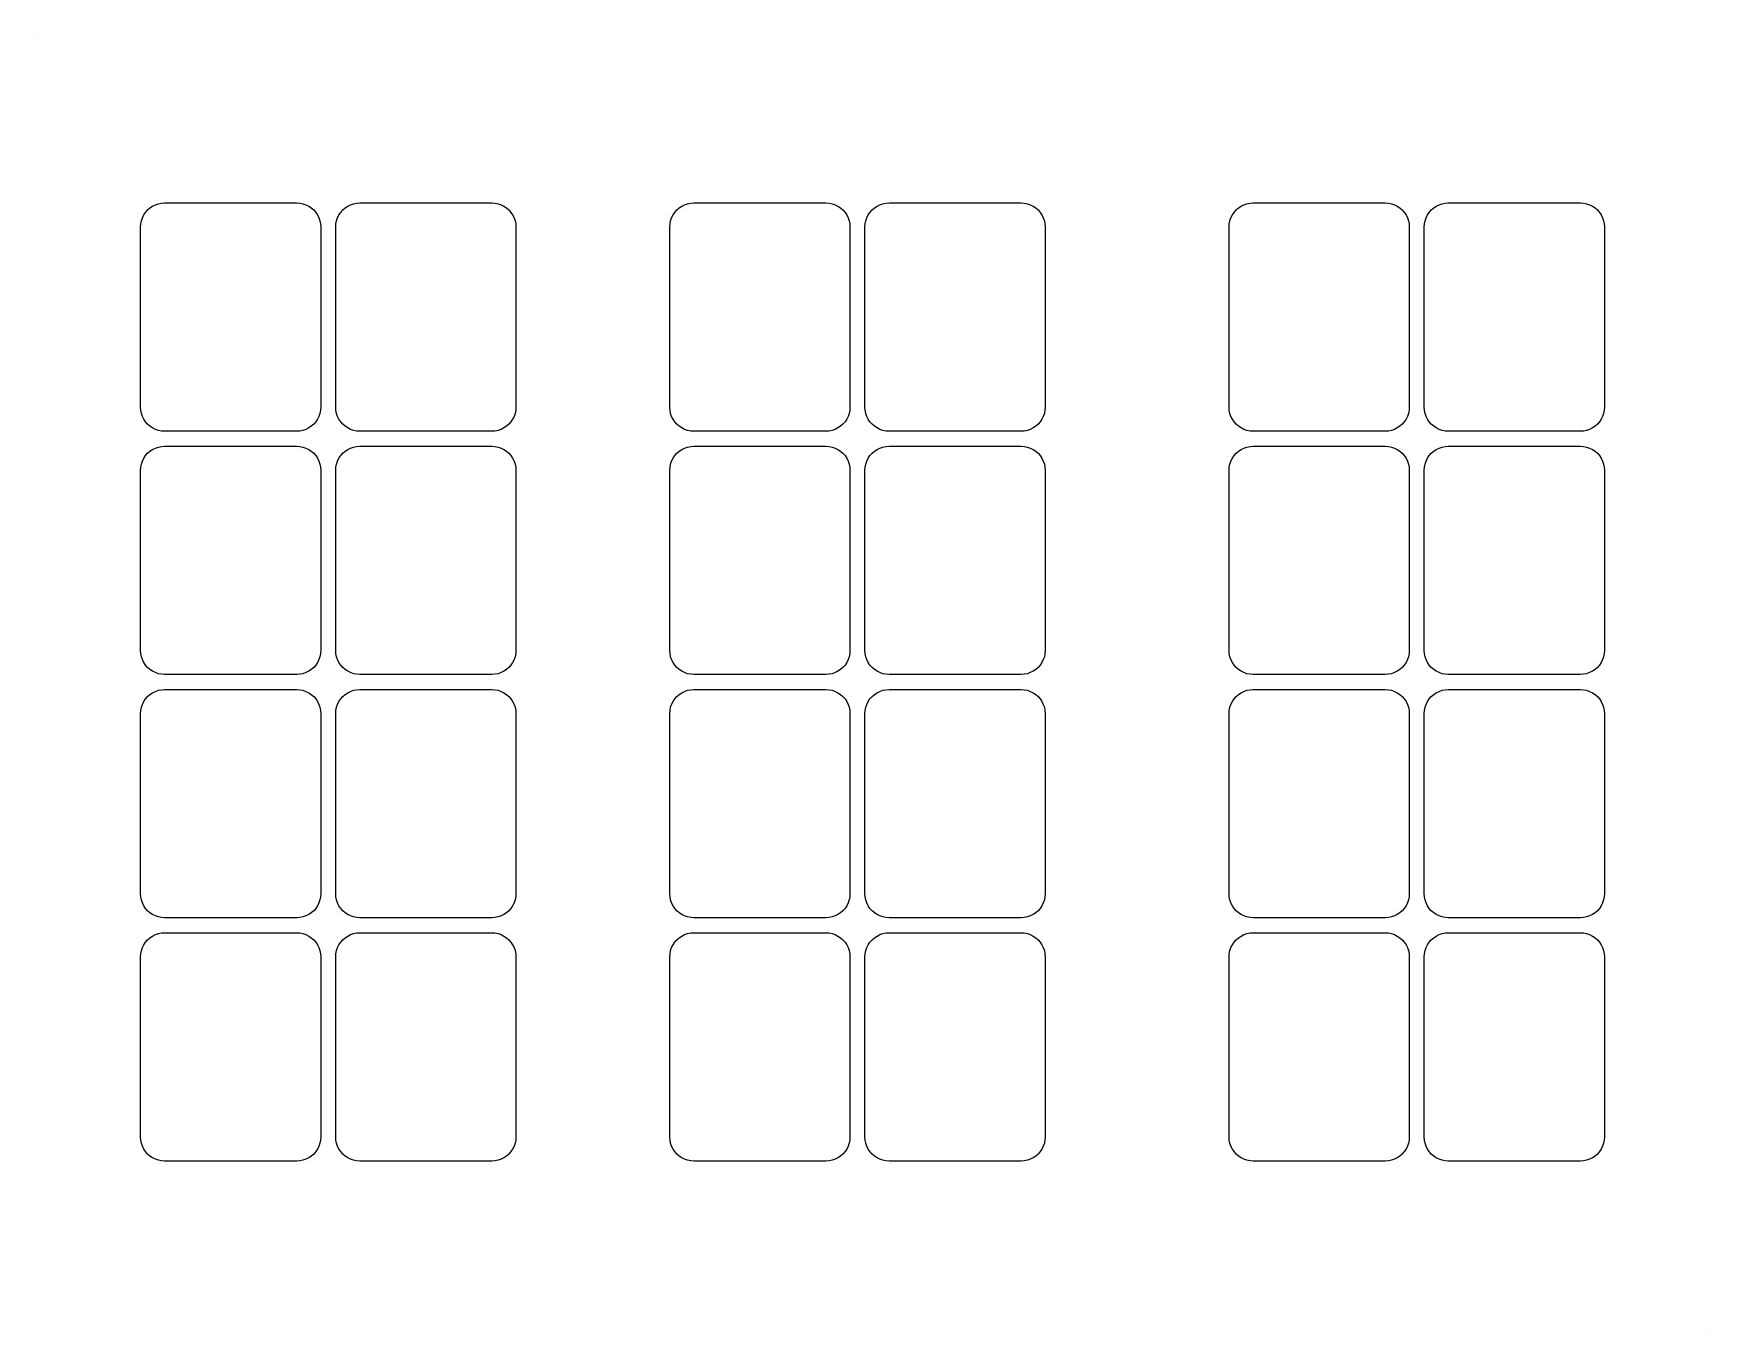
# Model space of a CAD drawing. Extents: x 0 to 279, y 0 to 216.
import ezdxf

# ---------------------------------------------------------------- set-up
doc = ezdxf.new("R2010")
doc.units = 0
doc.layers.add('ANCHOR', color=7, linetype='CONTINUOUS')
doc.layers.add('CUT', color=1, linetype='CONTINUOUS')

msp = doc.modelspace()

# ---------------------------------------------------------------- linework, layer by layer
at = {"layer": 'ANCHOR'}
for points in [[(0, 215.9), (0.01, 215.9), (0.01, 215.89), (0, 215.89)], [(279.39, 0.01), (279.4, 0.01), (279.4, 0), (279.39, 0)]]:
    msp.add_lwpolyline(points, close=True, dxfattribs=at)
at = {"layer": 'CUT'}
for points in [[(43.816, 187.7), (44.3381, 187.6658), (44.8513, 187.5637), (45.3467, 187.3955), (45.816, 187.1641), (46.251, 186.8734), (46.6444, 186.5284), (46.9894, 186.135), (47.2801, 185.7), (47.5115, 185.2307), (47.6797, 184.7353), (47.7818, 184.2221), (47.816, 183.7), (47.816, 153.7), (47.7818, 153.1779), (47.6797, 152.6647), (47.5115, 152.1693), (47.2801, 151.7), (46.9894, 151.265), (46.6444, 150.8716), (46.251, 150.5266), (45.816, 150.2359), (45.3467, 150.0045), (44.8513, 149.8363), (44.3381, 149.7342), (43.816, 149.7), (21.816, 149.7), (21.2939, 149.7342), (20.7807, 149.8363), (20.2853, 150.0045), (19.816, 150.2359), (19.381, 150.5266), (18.9876, 150.8716), (18.6426, 151.265), (18.3519, 151.7), (18.1205, 152.1693), (17.9523, 152.6647), (17.8502, 153.1779), (17.816, 153.7), (17.816, 183.7), (17.8502, 184.2221), (17.9523, 184.7353), (18.1205, 185.2307), (18.3519, 185.7), (18.6426, 186.135), (18.9876, 186.5284), (19.381, 186.8734), (19.816, 187.1641), (20.2853, 187.3955), (20.7807, 187.5637), (21.2939, 187.6658), (21.816, 187.7)], [(76.316, 187.7), (76.8381, 187.6658), (77.3513, 187.5637), (77.8467, 187.3955), (78.316, 187.1641), (78.751, 186.8734), (79.1444, 186.5284), (79.4894, 186.135), (79.7801, 185.7), (80.0115, 185.2307), (80.1797, 184.7353), (80.2818, 184.2221), (80.316, 183.7), (80.316, 153.7), (80.2818, 153.1779), (80.1797, 152.6647), (80.0115, 152.1693), (79.7801, 151.7), (79.4894, 151.265), (79.1444, 150.8716), (78.751, 150.5266), (78.316, 150.2359), (77.8467, 150.0045), (77.3513, 149.8363), (76.8381, 149.7342), (76.316, 149.7), (54.316, 149.7), (53.7939, 149.7342), (53.2807, 149.8363), (52.7853, 150.0045), (52.316, 150.2359), (51.881, 150.5266), (51.4876, 150.8716), (51.1426, 151.265), (50.8519, 151.7), (50.6205, 152.1693), (50.4523, 152.6647), (50.3502, 153.1779), (50.316, 153.7), (50.316, 183.7), (50.3502, 184.2221), (50.4523, 184.7353), (50.6205, 185.2307), (50.8519, 185.7), (51.1426, 186.135), (51.4876, 186.5284), (51.881, 186.8734), (52.316, 187.1641), (52.7853, 187.3955), (53.2807, 187.5637), (53.7939, 187.6658), (54.316, 187.7)], [(131.951, 187.7), (132.4731, 187.6658), (132.9863, 187.5637), (133.4817, 187.3955), (133.951, 187.1641), (134.386, 186.8734), (134.7794, 186.5284), (135.1244, 186.135), (135.4151, 185.7), (135.6465, 185.2307), (135.8147, 184.7353), (135.9168, 184.2221), (135.951, 183.7), (135.951, 153.7), (135.9168, 153.1779), (135.8147, 152.6647), (135.6465, 152.1693), (135.4151, 151.7), (135.1244, 151.265), (134.7794, 150.8716), (134.386, 150.5266), (133.951, 150.2359), (133.4817, 150.0045), (132.9863, 149.8363), (132.4731, 149.7342), (131.951, 149.7), (109.951, 149.7), (109.4289, 149.7342), (108.9157, 149.8363), (108.4203, 150.0045), (107.951, 150.2359), (107.516, 150.5266), (107.1226, 150.8716), (106.7776, 151.265), (106.4869, 151.7), (106.2555, 152.1693), (106.0873, 152.6647), (105.9852, 153.1779), (105.951, 153.7), (105.951, 183.7), (105.9852, 184.2221), (106.0873, 184.7353), (106.2555, 185.2307), (106.4869, 185.7), (106.7776, 186.135), (107.1226, 186.5284), (107.516, 186.8734), (107.951, 187.1641), (108.4203, 187.3955), (108.9157, 187.5637), (109.4289, 187.6658), (109.951, 187.7)], [(164.451, 187.7), (164.9731, 187.6658), (165.4863, 187.5637), (165.9817, 187.3955), (166.451, 187.1641), (166.886, 186.8734), (167.2794, 186.5284), (167.6244, 186.135), (167.9151, 185.7), (168.1465, 185.2307), (168.3147, 184.7353), (168.4168, 184.2221), (168.451, 183.7), (168.451, 153.7), (168.4168, 153.1779), (168.3147, 152.6647), (168.1465, 152.1693), (167.9151, 151.7), (167.6244, 151.265), (167.2794, 150.8716), (166.886, 150.5266), (166.451, 150.2359), (165.9817, 150.0045), (165.4863, 149.8363), (164.9731, 149.7342), (164.451, 149.7), (142.451, 149.7), (141.9289, 149.7342), (141.4157, 149.8363), (140.9203, 150.0045), (140.451, 150.2359), (140.016, 150.5266), (139.6226, 150.8716), (139.2776, 151.265), (138.9869, 151.7), (138.7555, 152.1693), (138.5873, 152.6647), (138.4852, 153.1779), (138.451, 153.7), (138.451, 183.7), (138.4852, 184.2221), (138.5873, 184.7353), (138.7555, 185.2307), (138.9869, 185.7), (139.2776, 186.135), (139.6226, 186.5284), (140.016, 186.8734), (140.451, 187.1641), (140.9203, 187.3955), (141.4157, 187.5637), (141.9289, 187.6658), (142.451, 187.7)], [(225.084, 187.7), (225.6061, 187.6658), (226.1193, 187.5637), (226.6147, 187.3955), (227.084, 187.1641), (227.519, 186.8734), (227.9124, 186.5284), (228.2574, 186.135), (228.5481, 185.7), (228.7795, 185.2307), (228.9477, 184.7353), (229.0498, 184.2221), (229.084, 183.7), (229.084, 153.7), (229.0498, 153.1779), (228.9477, 152.6647), (228.7795, 152.1693), (228.5481, 151.7), (228.2574, 151.265), (227.9124, 150.8716), (227.519, 150.5266), (227.084, 150.2359), (226.6147, 150.0045), (226.1193, 149.8363), (225.6061, 149.7342), (225.084, 149.7), (203.084, 149.7), (202.5619, 149.7342), (202.0487, 149.8363), (201.5533, 150.0045), (201.084, 150.2359), (200.649, 150.5266), (200.2556, 150.8716), (199.9106, 151.265), (199.6199, 151.7), (199.3885, 152.1693), (199.2203, 152.6647), (199.1182, 153.1779), (199.084, 153.7), (199.084, 183.7), (199.1182, 184.2221), (199.2203, 184.7353), (199.3885, 185.2307), (199.6199, 185.7), (199.9106, 186.135), (200.2556, 186.5284), (200.649, 186.8734), (201.084, 187.1641), (201.5533, 187.3955), (202.0487, 187.5637), (202.5619, 187.6658), (203.084, 187.7)], [(257.584, 187.7), (258.1061, 187.6658), (258.6193, 187.5637), (259.1147, 187.3955), (259.584, 187.1641), (260.019, 186.8734), (260.4124, 186.5284), (260.7574, 186.135), (261.0481, 185.7), (261.2795, 185.2307), (261.4477, 184.7353), (261.5498, 184.2221), (261.584, 183.7), (261.584, 153.7), (261.5498, 153.1779), (261.4477, 152.6647), (261.2795, 152.1693), (261.0481, 151.7), (260.7574, 151.265), (260.4124, 150.8716), (260.019, 150.5266), (259.584, 150.2359), (259.1147, 150.0045), (258.6193, 149.8363), (258.1061, 149.7342), (257.584, 149.7), (235.584, 149.7), (235.0619, 149.7342), (234.5487, 149.8363), (234.0533, 150.0045), (233.584, 150.2359), (233.149, 150.5266), (232.7556, 150.8716), (232.4106, 151.265), (232.1199, 151.7), (231.8885, 152.1693), (231.7203, 152.6647), (231.6182, 153.1779), (231.584, 153.7), (231.584, 183.7), (231.6182, 184.2221), (231.7203, 184.7353), (231.8885, 185.2307), (232.1199, 185.7), (232.4106, 186.135), (232.7556, 186.5284), (233.149, 186.8734), (233.584, 187.1641), (234.0533, 187.3955), (234.5487, 187.5637), (235.0619, 187.6658), (235.584, 187.7)], [(43.816, 147.2), (44.3381, 147.1658), (44.8513, 147.0637), (45.3467, 146.8955), (45.816, 146.6641), (46.251, 146.3734), (46.6444, 146.0284), (46.9894, 145.635), (47.2801, 145.2), (47.5115, 144.7307), (47.6797, 144.2353), (47.7818, 143.7221), (47.816, 143.2), (47.816, 113.2), (47.7818, 112.6779), (47.6797, 112.1647), (47.5115, 111.6693), (47.2801, 111.2), (46.9894, 110.765), (46.6444, 110.3716), (46.251, 110.0266), (45.816, 109.7359), (45.3467, 109.5045), (44.8513, 109.3363), (44.3381, 109.2342), (43.816, 109.2), (21.816, 109.2), (21.2939, 109.2342), (20.7807, 109.3363), (20.2853, 109.5045), (19.816, 109.7359), (19.381, 110.0266), (18.9876, 110.3716), (18.6426, 110.765), (18.3519, 111.2), (18.1205, 111.6693), (17.9523, 112.1647), (17.8502, 112.6779), (17.816, 113.2), (17.816, 143.2), (17.8502, 143.7221), (17.9523, 144.2353), (18.1205, 144.7307), (18.3519, 145.2), (18.6426, 145.635), (18.9876, 146.0284), (19.381, 146.3734), (19.816, 146.6641), (20.2853, 146.8955), (20.7807, 147.0637), (21.2939, 147.1658), (21.816, 147.2)], [(76.316, 147.2), (76.8381, 147.1658), (77.3513, 147.0637), (77.8467, 146.8955), (78.316, 146.6641), (78.751, 146.3734), (79.1444, 146.0284), (79.4894, 145.635), (79.7801, 145.2), (80.0115, 144.7307), (80.1797, 144.2353), (80.2818, 143.7221), (80.316, 143.2), (80.316, 113.2), (80.2818, 112.6779), (80.1797, 112.1647), (80.0115, 111.6693), (79.7801, 111.2), (79.4894, 110.765), (79.1444, 110.3716), (78.751, 110.0266), (78.316, 109.7359), (77.8467, 109.5045), (77.3513, 109.3363), (76.8381, 109.2342), (76.316, 109.2), (54.316, 109.2), (53.7939, 109.2342), (53.2807, 109.3363), (52.7853, 109.5045), (52.316, 109.7359), (51.881, 110.0266), (51.4876, 110.3716), (51.1426, 110.765), (50.8519, 111.2), (50.6205, 111.6693), (50.4523, 112.1647), (50.3502, 112.6779), (50.316, 113.2), (50.316, 143.2), (50.3502, 143.7221), (50.4523, 144.2353), (50.6205, 144.7307), (50.8519, 145.2), (51.1426, 145.635), (51.4876, 146.0284), (51.881, 146.3734), (52.316, 146.6641), (52.7853, 146.8955), (53.2807, 147.0637), (53.7939, 147.1658), (54.316, 147.2)], [(131.951, 147.2), (132.4731, 147.1658), (132.9863, 147.0637), (133.4817, 146.8955), (133.951, 146.6641), (134.386, 146.3734), (134.7794, 146.0284), (135.1244, 145.635), (135.4151, 145.2), (135.6465, 144.7307), (135.8147, 144.2353), (135.9168, 143.7221), (135.951, 143.2), (135.951, 113.2), (135.9168, 112.6779), (135.8147, 112.1647), (135.6465, 111.6693), (135.4151, 111.2), (135.1244, 110.765), (134.7794, 110.3716), (134.386, 110.0266), (133.951, 109.7359), (133.4817, 109.5045), (132.9863, 109.3363), (132.4731, 109.2342), (131.951, 109.2), (109.951, 109.2), (109.4289, 109.2342), (108.9157, 109.3363), (108.4203, 109.5045), (107.951, 109.7359), (107.516, 110.0266), (107.1226, 110.3716), (106.7776, 110.765), (106.4869, 111.2), (106.2555, 111.6693), (106.0873, 112.1647), (105.9852, 112.6779), (105.951, 113.2), (105.951, 143.2), (105.9852, 143.7221), (106.0873, 144.2353), (106.2555, 144.7307), (106.4869, 145.2), (106.7776, 145.635), (107.1226, 146.0284), (107.516, 146.3734), (107.951, 146.6641), (108.4203, 146.8955), (108.9157, 147.0637), (109.4289, 147.1658), (109.951, 147.2)], [(164.451, 147.2), (164.9731, 147.1658), (165.4863, 147.0637), (165.9817, 146.8955), (166.451, 146.6641), (166.886, 146.3734), (167.2794, 146.0284), (167.6244, 145.635), (167.9151, 145.2), (168.1465, 144.7307), (168.3147, 144.2353), (168.4168, 143.7221), (168.451, 143.2), (168.451, 113.2), (168.4168, 112.6779), (168.3147, 112.1647), (168.1465, 111.6693), (167.9151, 111.2), (167.6244, 110.765), (167.2794, 110.3716), (166.886, 110.0266), (166.451, 109.7359), (165.9817, 109.5045), (165.4863, 109.3363), (164.9731, 109.2342), (164.451, 109.2), (142.451, 109.2), (141.9289, 109.2342), (141.4157, 109.3363), (140.9203, 109.5045), (140.451, 109.7359), (140.016, 110.0266), (139.6226, 110.3716), (139.2776, 110.765), (138.9869, 111.2), (138.7555, 111.6693), (138.5873, 112.1647), (138.4852, 112.6779), (138.451, 113.2), (138.451, 143.2), (138.4852, 143.7221), (138.5873, 144.2353), (138.7555, 144.7307), (138.9869, 145.2), (139.2776, 145.635), (139.6226, 146.0284), (140.016, 146.3734), (140.451, 146.6641), (140.9203, 146.8955), (141.4157, 147.0637), (141.9289, 147.1658), (142.451, 147.2)], [(225.084, 147.2), (225.6061, 147.1658), (226.1193, 147.0637), (226.6147, 146.8955), (227.084, 146.6641), (227.519, 146.3734), (227.9124, 146.0284), (228.2574, 145.635), (228.5481, 145.2), (228.7795, 144.7307), (228.9477, 144.2353), (229.0498, 143.7221), (229.084, 143.2), (229.084, 113.2), (229.0498, 112.6779), (228.9477, 112.1647), (228.7795, 111.6693), (228.5481, 111.2), (228.2574, 110.765), (227.9124, 110.3716), (227.519, 110.0266), (227.084, 109.7359), (226.6147, 109.5045), (226.1193, 109.3363), (225.6061, 109.2342), (225.084, 109.2), (203.084, 109.2), (202.5619, 109.2342), (202.0487, 109.3363), (201.5533, 109.5045), (201.084, 109.7359), (200.649, 110.0266), (200.2556, 110.3716), (199.9106, 110.765), (199.6199, 111.2), (199.3885, 111.6693), (199.2203, 112.1647), (199.1182, 112.6779), (199.084, 113.2), (199.084, 143.2), (199.1182, 143.7221), (199.2203, 144.2353), (199.3885, 144.7307), (199.6199, 145.2), (199.9106, 145.635), (200.2556, 146.0284), (200.649, 146.3734), (201.084, 146.6641), (201.5533, 146.8955), (202.0487, 147.0637), (202.5619, 147.1658), (203.084, 147.2)], [(257.584, 147.2), (258.1061, 147.1658), (258.6193, 147.0637), (259.1147, 146.8955), (259.584, 146.6641), (260.019, 146.3734), (260.4124, 146.0284), (260.7574, 145.635), (261.0481, 145.2), (261.2795, 144.7307), (261.4477, 144.2353), (261.5498, 143.7221), (261.584, 143.2), (261.584, 113.2), (261.5498, 112.6779), (261.4477, 112.1647), (261.2795, 111.6693), (261.0481, 111.2), (260.7574, 110.765), (260.4124, 110.3716), (260.019, 110.0266), (259.584, 109.7359), (259.1147, 109.5045), (258.6193, 109.3363), (258.1061, 109.2342), (257.584, 109.2), (235.584, 109.2), (235.0619, 109.2342), (234.5487, 109.3363), (234.0533, 109.5045), (233.584, 109.7359), (233.149, 110.0266), (232.7556, 110.3716), (232.4106, 110.765), (232.1199, 111.2), (231.8885, 111.6693), (231.7203, 112.1647), (231.6182, 112.6779), (231.584, 113.2), (231.584, 143.2), (231.6182, 143.7221), (231.7203, 144.2353), (231.8885, 144.7307), (232.1199, 145.2), (232.4106, 145.635), (232.7556, 146.0284), (233.149, 146.3734), (233.584, 146.6641), (234.0533, 146.8955), (234.5487, 147.0637), (235.0619, 147.1658), (235.584, 147.2)], [(43.816, 106.7), (44.3381, 106.6658), (44.8513, 106.5637), (45.3467, 106.3955), (45.816, 106.1641), (46.251, 105.8734), (46.6444, 105.5284), (46.9894, 105.135), (47.2801, 104.7), (47.5115, 104.2307), (47.6797, 103.7353), (47.7818, 103.2221), (47.816, 102.7), (47.816, 72.7), (47.7818, 72.1779), (47.6797, 71.6647), (47.5115, 71.1693), (47.2801, 70.7), (46.9894, 70.265), (46.6444, 69.8716), (46.251, 69.5266), (45.816, 69.2359), (45.3467, 69.0045), (44.8513, 68.8363), (44.3381, 68.7342), (43.816, 68.7), (21.816, 68.7), (21.2939, 68.7342), (20.7807, 68.8363), (20.2853, 69.0045), (19.816, 69.2359), (19.381, 69.5266), (18.9876, 69.8716), (18.6426, 70.265), (18.3519, 70.7), (18.1205, 71.1693), (17.9523, 71.6647), (17.8502, 72.1779), (17.816, 72.7), (17.816, 102.7), (17.8502, 103.2221), (17.9523, 103.7353), (18.1205, 104.2307), (18.3519, 104.7), (18.6426, 105.135), (18.9876, 105.5284), (19.381, 105.8734), (19.816, 106.1641), (20.2853, 106.3955), (20.7807, 106.5637), (21.2939, 106.6658), (21.816, 106.7)], [(76.316, 106.7), (76.8381, 106.6658), (77.3513, 106.5637), (77.8467, 106.3955), (78.316, 106.1641), (78.751, 105.8734), (79.1444, 105.5284), (79.4894, 105.135), (79.7801, 104.7), (80.0115, 104.2307), (80.1797, 103.7353), (80.2818, 103.2221), (80.316, 102.7), (80.316, 72.7), (80.2818, 72.1779), (80.1797, 71.6647), (80.0115, 71.1693), (79.7801, 70.7), (79.4894, 70.265), (79.1444, 69.8716), (78.751, 69.5266), (78.316, 69.2359), (77.8467, 69.0045), (77.3513, 68.8363), (76.8381, 68.7342), (76.316, 68.7), (54.316, 68.7), (53.7939, 68.7342), (53.2807, 68.8363), (52.7853, 69.0045), (52.316, 69.2359), (51.881, 69.5266), (51.4876, 69.8716), (51.1426, 70.265), (50.8519, 70.7), (50.6205, 71.1693), (50.4523, 71.6647), (50.3502, 72.1779), (50.316, 72.7), (50.316, 102.7), (50.3502, 103.2221), (50.4523, 103.7353), (50.6205, 104.2307), (50.8519, 104.7), (51.1426, 105.135), (51.4876, 105.5284), (51.881, 105.8734), (52.316, 106.1641), (52.7853, 106.3955), (53.2807, 106.5637), (53.7939, 106.6658), (54.316, 106.7)], [(131.951, 106.7), (132.4731, 106.6658), (132.9863, 106.5637), (133.4817, 106.3955), (133.951, 106.1641), (134.386, 105.8734), (134.7794, 105.5284), (135.1244, 105.135), (135.4151, 104.7), (135.6465, 104.2307), (135.8147, 103.7353), (135.9168, 103.2221), (135.951, 102.7), (135.951, 72.7), (135.9168, 72.1779), (135.8147, 71.6647), (135.6465, 71.1693), (135.4151, 70.7), (135.1244, 70.265), (134.7794, 69.8716), (134.386, 69.5266), (133.951, 69.2359), (133.4817, 69.0045), (132.9863, 68.8363), (132.4731, 68.7342), (131.951, 68.7), (109.951, 68.7), (109.4289, 68.7342), (108.9157, 68.8363), (108.4203, 69.0045), (107.951, 69.2359), (107.516, 69.5266), (107.1226, 69.8716), (106.7776, 70.265), (106.4869, 70.7), (106.2555, 71.1693), (106.0873, 71.6647), (105.9852, 72.1779), (105.951, 72.7), (105.951, 102.7), (105.9852, 103.2221), (106.0873, 103.7353), (106.2555, 104.2307), (106.4869, 104.7), (106.7776, 105.135), (107.1226, 105.5284), (107.516, 105.8734), (107.951, 106.1641), (108.4203, 106.3955), (108.9157, 106.5637), (109.4289, 106.6658), (109.951, 106.7)], [(164.451, 106.7), (164.9731, 106.6658), (165.4863, 106.5637), (165.9817, 106.3955), (166.451, 106.1641), (166.886, 105.8734), (167.2794, 105.5284), (167.6244, 105.135), (167.9151, 104.7), (168.1465, 104.2307), (168.3147, 103.7353), (168.4168, 103.2221), (168.451, 102.7), (168.451, 72.7), (168.4168, 72.1779), (168.3147, 71.6647), (168.1465, 71.1693), (167.9151, 70.7), (167.6244, 70.265), (167.2794, 69.8716), (166.886, 69.5266), (166.451, 69.2359), (165.9817, 69.0045), (165.4863, 68.8363), (164.9731, 68.7342), (164.451, 68.7), (142.451, 68.7), (141.9289, 68.7342), (141.4157, 68.8363), (140.9203, 69.0045), (140.451, 69.2359), (140.016, 69.5266), (139.6226, 69.8716), (139.2776, 70.265), (138.9869, 70.7), (138.7555, 71.1693), (138.5873, 71.6647), (138.4852, 72.1779), (138.451, 72.7), (138.451, 102.7), (138.4852, 103.2221), (138.5873, 103.7353), (138.7555, 104.2307), (138.9869, 104.7), (139.2776, 105.135), (139.6226, 105.5284), (140.016, 105.8734), (140.451, 106.1641), (140.9203, 106.3955), (141.4157, 106.5637), (141.9289, 106.6658), (142.451, 106.7)], [(225.084, 106.7), (225.6061, 106.6658), (226.1193, 106.5637), (226.6147, 106.3955), (227.084, 106.1641), (227.519, 105.8734), (227.9124, 105.5284), (228.2574, 105.135), (228.5481, 104.7), (228.7795, 104.2307), (228.9477, 103.7353), (229.0498, 103.2221), (229.084, 102.7), (229.084, 72.7), (229.0498, 72.1779), (228.9477, 71.6647), (228.7795, 71.1693), (228.5481, 70.7), (228.2574, 70.265), (227.9124, 69.8716), (227.519, 69.5266), (227.084, 69.2359), (226.6147, 69.0045), (226.1193, 68.8363), (225.6061, 68.7342), (225.084, 68.7), (203.084, 68.7), (202.5619, 68.7342), (202.0487, 68.8363), (201.5533, 69.0045), (201.084, 69.2359), (200.649, 69.5266), (200.2556, 69.8716), (199.9106, 70.265), (199.6199, 70.7), (199.3885, 71.1693), (199.2203, 71.6647), (199.1182, 72.1779), (199.084, 72.7), (199.084, 102.7), (199.1182, 103.2221), (199.2203, 103.7353), (199.3885, 104.2307), (199.6199, 104.7), (199.9106, 105.135), (200.2556, 105.5284), (200.649, 105.8734), (201.084, 106.1641), (201.5533, 106.3955), (202.0487, 106.5637), (202.5619, 106.6658), (203.084, 106.7)], [(257.584, 106.7), (258.1061, 106.6658), (258.6193, 106.5637), (259.1147, 106.3955), (259.584, 106.1641), (260.019, 105.8734), (260.4124, 105.5284), (260.7574, 105.135), (261.0481, 104.7), (261.2795, 104.2307), (261.4477, 103.7353), (261.5498, 103.2221), (261.584, 102.7), (261.584, 72.7), (261.5498, 72.1779), (261.4477, 71.6647), (261.2795, 71.1693), (261.0481, 70.7), (260.7574, 70.265), (260.4124, 69.8716), (260.019, 69.5266), (259.584, 69.2359), (259.1147, 69.0045), (258.6193, 68.8363), (258.1061, 68.7342), (257.584, 68.7), (235.584, 68.7), (235.0619, 68.7342), (234.5487, 68.8363), (234.0533, 69.0045), (233.584, 69.2359), (233.149, 69.5266), (232.7556, 69.8716), (232.4106, 70.265), (232.1199, 70.7), (231.8885, 71.1693), (231.7203, 71.6647), (231.6182, 72.1779), (231.584, 72.7), (231.584, 102.7), (231.6182, 103.2221), (231.7203, 103.7353), (231.8885, 104.2307), (232.1199, 104.7), (232.4106, 105.135), (232.7556, 105.5284), (233.149, 105.8734), (233.584, 106.1641), (234.0533, 106.3955), (234.5487, 106.5637), (235.0619, 106.6658), (235.584, 106.7)], [(43.816, 66.2), (44.3381, 66.1658), (44.8513, 66.0637), (45.3467, 65.8955), (45.816, 65.6641), (46.251, 65.3734), (46.6444, 65.0284), (46.9894, 64.635), (47.2801, 64.2), (47.5115, 63.7307), (47.6797, 63.2353), (47.7818, 62.7221), (47.816, 62.2), (47.816, 32.2), (47.7818, 31.6779), (47.6797, 31.1647), (47.5115, 30.6693), (47.2801, 30.2), (46.9894, 29.765), (46.6444, 29.3716), (46.251, 29.0266), (45.816, 28.7359), (45.3467, 28.5045), (44.8513, 28.3363), (44.3381, 28.2342), (43.816, 28.2), (21.816, 28.2), (21.2939, 28.2342), (20.7807, 28.3363), (20.2853, 28.5045), (19.816, 28.7359), (19.381, 29.0266), (18.9876, 29.3716), (18.6426, 29.765), (18.3519, 30.2), (18.1205, 30.6693), (17.9523, 31.1647), (17.8502, 31.6779), (17.816, 32.2), (17.816, 62.2), (17.8502, 62.7221), (17.9523, 63.2353), (18.1205, 63.7307), (18.3519, 64.2), (18.6426, 64.635), (18.9876, 65.0284), (19.381, 65.3734), (19.816, 65.6641), (20.2853, 65.8955), (20.7807, 66.0637), (21.2939, 66.1658), (21.816, 66.2)], [(76.316, 66.2), (76.8381, 66.1658), (77.3513, 66.0637), (77.8467, 65.8955), (78.316, 65.6641), (78.751, 65.3734), (79.1444, 65.0284), (79.4894, 64.635), (79.7801, 64.2), (80.0115, 63.7307), (80.1797, 63.2353), (80.2818, 62.7221), (80.316, 62.2), (80.316, 32.2), (80.2818, 31.6779), (80.1797, 31.1647), (80.0115, 30.6693), (79.7801, 30.2), (79.4894, 29.765), (79.1444, 29.3716), (78.751, 29.0266), (78.316, 28.7359), (77.8467, 28.5045), (77.3513, 28.3363), (76.8381, 28.2342), (76.316, 28.2), (54.316, 28.2), (53.7939, 28.2342), (53.2807, 28.3363), (52.7853, 28.5045), (52.316, 28.7359), (51.881, 29.0266), (51.4876, 29.3716), (51.1426, 29.765), (50.8519, 30.2), (50.6205, 30.6693), (50.4523, 31.1647), (50.3502, 31.6779), (50.316, 32.2), (50.316, 62.2), (50.3502, 62.7221), (50.4523, 63.2353), (50.6205, 63.7307), (50.8519, 64.2), (51.1426, 64.635), (51.4876, 65.0284), (51.881, 65.3734), (52.316, 65.6641), (52.7853, 65.8955), (53.2807, 66.0637), (53.7939, 66.1658), (54.316, 66.2)], [(131.951, 66.2), (132.4731, 66.1658), (132.9863, 66.0637), (133.4817, 65.8955), (133.951, 65.6641), (134.386, 65.3734), (134.7794, 65.0284), (135.1244, 64.635), (135.4151, 64.2), (135.6465, 63.7307), (135.8147, 63.2353), (135.9168, 62.7221), (135.951, 62.2), (135.951, 32.2), (135.9168, 31.6779), (135.8147, 31.1647), (135.6465, 30.6693), (135.4151, 30.2), (135.1244, 29.765), (134.7794, 29.3716), (134.386, 29.0266), (133.951, 28.7359), (133.4817, 28.5045), (132.9863, 28.3363), (132.4731, 28.2342), (131.951, 28.2), (109.951, 28.2), (109.4289, 28.2342), (108.9157, 28.3363), (108.4203, 28.5045), (107.951, 28.7359), (107.516, 29.0266), (107.1226, 29.3716), (106.7776, 29.765), (106.4869, 30.2), (106.2555, 30.6693), (106.0873, 31.1647), (105.9852, 31.6779), (105.951, 32.2), (105.951, 62.2), (105.9852, 62.7221), (106.0873, 63.2353), (106.2555, 63.7307), (106.4869, 64.2), (106.7776, 64.635), (107.1226, 65.0284), (107.516, 65.3734), (107.951, 65.6641), (108.4203, 65.8955), (108.9157, 66.0637), (109.4289, 66.1658), (109.951, 66.2)], [(164.451, 66.2), (164.9731, 66.1658), (165.4863, 66.0637), (165.9817, 65.8955), (166.451, 65.6641), (166.886, 65.3734), (167.2794, 65.0284), (167.6244, 64.635), (167.9151, 64.2), (168.1465, 63.7307), (168.3147, 63.2353), (168.4168, 62.7221), (168.451, 62.2), (168.451, 32.2), (168.4168, 31.6779), (168.3147, 31.1647), (168.1465, 30.6693), (167.9151, 30.2), (167.6244, 29.765), (167.2794, 29.3716), (166.886, 29.0266), (166.451, 28.7359), (165.9817, 28.5045), (165.4863, 28.3363), (164.9731, 28.2342), (164.451, 28.2), (142.451, 28.2), (141.9289, 28.2342), (141.4157, 28.3363), (140.9203, 28.5045), (140.451, 28.7359), (140.016, 29.0266), (139.6226, 29.3716), (139.2776, 29.765), (138.9869, 30.2), (138.7555, 30.6693), (138.5873, 31.1647), (138.4852, 31.6779), (138.451, 32.2), (138.451, 62.2), (138.4852, 62.7221), (138.5873, 63.2353), (138.7555, 63.7307), (138.9869, 64.2), (139.2776, 64.635), (139.6226, 65.0284), (140.016, 65.3734), (140.451, 65.6641), (140.9203, 65.8955), (141.4157, 66.0637), (141.9289, 66.1658), (142.451, 66.2)], [(225.084, 66.2), (225.6061, 66.1658), (226.1193, 66.0637), (226.6147, 65.8955), (227.084, 65.6641), (227.519, 65.3734), (227.9124, 65.0284), (228.2574, 64.635), (228.5481, 64.2), (228.7795, 63.7307), (228.9477, 63.2353), (229.0498, 62.7221), (229.084, 62.2), (229.084, 32.2), (229.0498, 31.6779), (228.9477, 31.1647), (228.7795, 30.6693), (228.5481, 30.2), (228.2574, 29.765), (227.9124, 29.3716), (227.519, 29.0266), (227.084, 28.7359), (226.6147, 28.5045), (226.1193, 28.3363), (225.6061, 28.2342), (225.084, 28.2), (203.084, 28.2), (202.5619, 28.2342), (202.0487, 28.3363), (201.5533, 28.5045), (201.084, 28.7359), (200.649, 29.0266), (200.2556, 29.3716), (199.9106, 29.765), (199.6199, 30.2), (199.3885, 30.6693), (199.2203, 31.1647), (199.1182, 31.6779), (199.084, 32.2), (199.084, 62.2), (199.1182, 62.7221), (199.2203, 63.2353), (199.3885, 63.7307), (199.6199, 64.2), (199.9106, 64.635), (200.2556, 65.0284), (200.649, 65.3734), (201.084, 65.6641), (201.5533, 65.8955), (202.0487, 66.0637), (202.5619, 66.1658), (203.084, 66.2)], [(257.584, 66.2), (258.1061, 66.1658), (258.6193, 66.0637), (259.1147, 65.8955), (259.584, 65.6641), (260.019, 65.3734), (260.4124, 65.0284), (260.7574, 64.635), (261.0481, 64.2), (261.2795, 63.7307), (261.4477, 63.2353), (261.5498, 62.7221), (261.584, 62.2), (261.584, 32.2), (261.5498, 31.6779), (261.4477, 31.1647), (261.2795, 30.6693), (261.0481, 30.2), (260.7574, 29.765), (260.4124, 29.3716), (260.019, 29.0266), (259.584, 28.7359), (259.1147, 28.5045), (258.6193, 28.3363), (258.1061, 28.2342), (257.584, 28.2), (235.584, 28.2), (235.0619, 28.2342), (234.5487, 28.3363), (234.0533, 28.5045), (233.584, 28.7359), (233.149, 29.0266), (232.7556, 29.3716), (232.4106, 29.765), (232.1199, 30.2), (231.8885, 30.6693), (231.7203, 31.1647), (231.6182, 31.6779), (231.584, 32.2), (231.584, 62.2), (231.6182, 62.7221), (231.7203, 63.2353), (231.8885, 63.7307), (232.1199, 64.2), (232.4106, 64.635), (232.7556, 65.0284), (233.149, 65.3734), (233.584, 65.6641), (234.0533, 65.8955), (234.5487, 66.0637), (235.0619, 66.1658), (235.584, 66.2)]]:
    msp.add_lwpolyline(points, close=True, dxfattribs=at)

doc.saveas('drawing.dxf')
